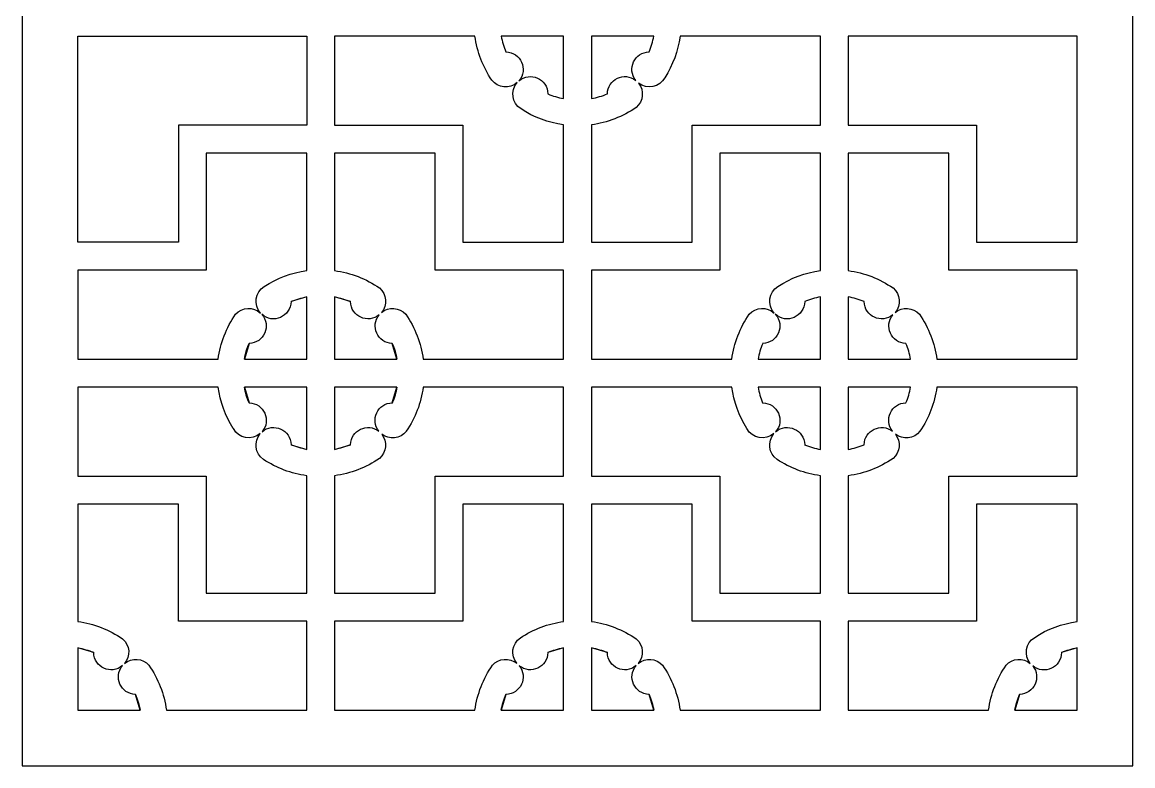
# Model space of a CAD drawing. Header units: centimetres. Extents: x -27 to -18.7, y -9 to 2.1.
# Drawn here: x -27 to -18.74, y -9 to -3.47 of the extents above; entities that cross this region are included whole.
import ezdxf

# ---------------------------------------------------------------- set-up
doc = ezdxf.new("R2010")
doc.units = ezdxf.units.CM
doc.header["$MEASUREMENT"] = 0
doc.layers.add('layer 1', color=7, linetype='Continuous')

msp = doc.modelspace()

# ---------------------------------------------------------------- linework, layer by layer
at = {"layer": 'layer 1', "color": 250}
for points, knots in [([(-26.99913, 2.05805), (-26.99913, 2.05805), (-18.73642, 2.05805), (-18.73642, 2.05805), (-18.73642, 2.05805), (-18.73642, 2.05805), (-18.73642, -9.00021), (-18.73642, -9.00021), (-18.73642, -9.00021), (-18.73642, -9.00021), (-26.99913, -9.00021), (-26.99913, -9.00021), (-26.99913, -9.00021), (-26.99913, -9.00021), (-26.99913, 2.05805), (-26.99913, 2.05805)], [0, 0, 0, 0, 0.2, 0.2, 0.2, 0.2, 0.4, 0.4, 0.4, 0.4, 0.6, 0.6, 0.6, 0.6, 1, 1, 1, 1]), ([(-24.88181, -4.23768), (-24.88181, -4.23768), (-24.88181, -3.57436), (-24.88181, -3.57436), (-24.88181, -3.57436), (-24.88181, -3.57436), (-26.586, -3.57436), (-26.586, -3.57436), (-26.586, -3.57436), (-26.586, -3.57436), (-26.586, -5.10755), (-26.586, -5.10755), (-26.586, -5.10755), (-26.586, -5.10755), (-25.83719, -5.10755), (-25.83719, -5.10755), (-25.83719, -5.10755), (-25.83719, -5.10755), (-25.83719, -4.23768), (-25.83719, -4.23768), (-25.83719, -4.23768), (-25.83719, -4.23768), (-24.88181, -4.23768), (-24.88181, -4.23768)], [0, 0, 0, 0, 0.1428571, 0.1428571, 0.1428571, 0.1428571, 0.2857143, 0.2857143, 0.2857143, 0.2857143, 0.4285714, 0.4285714, 0.4285714, 0.4285714, 0.5714286, 0.5714286, 0.5714286, 0.5714286, 0.7142857, 0.7142857, 0.7142857, 0.7142857, 1, 1, 1, 1]), ([(-23.5052, -3.90255), (-23.45917, -3.96112), (-23.3734, -3.9692), (-23.31724, -3.92026), (-23.31724, -3.92026), (-23.31724, -3.92026), (-23.3172, -3.92023), (-23.3172, -3.92023), (-23.3172, -3.92023), (-23.36968, -3.9807), (-23.35566, -4.07383), (-23.2877, -4.11616), (-23.2877, -4.11616), (-23.2877, -4.11616), (-23.2879, -4.11603), (-23.2879, -4.11603), (-23.2879, -4.11603), (-23.19245, -4.17832), (-23.08428, -4.21856), (-22.97134, -4.2338), (-22.97134, -4.2338), (-22.97134, -4.2338), (-22.97106, -4.23385), (-22.97106, -4.23385), (-22.97106, -4.23385), (-22.97106, -4.23385), (-22.97106, -5.10755), (-22.97106, -5.10755), (-22.97106, -5.10755), (-22.97106, -5.10755), (-23.71987, -5.10755), (-23.71987, -5.10755), (-23.71987, -5.10755), (-23.71987, -5.10755), (-23.71987, -4.23768), (-23.71987, -4.23768), (-23.71987, -4.23768), (-23.71987, -4.23768), (-24.67524, -4.23768), (-24.67524, -4.23768), (-24.67524, -4.23768), (-24.67524, -4.23768), (-24.67524, -3.57436), (-24.67524, -3.57436), (-24.67524, -3.57436), (-24.67524, -3.57436), (-23.63054, -3.57436), (-23.63054, -3.57436), (-23.63054, -3.57436), (-23.63054, -3.57436), (-23.63057, -3.57408), (-23.63057, -3.57408), (-23.63057, -3.57408), (-23.61478, -3.6917), (-23.5719, -3.80409), (-23.50533, -3.90235), (-23.50533, -3.90235), (-23.50533, -3.90235), (-23.5052, -3.90255), (-23.5052, -3.90255)], [0, 0, 0, 0, 0.0625, 0.0625, 0.0625, 0.0625, 0.125, 0.125, 0.125, 0.125, 0.1875, 0.1875, 0.1875, 0.1875, 0.25, 0.25, 0.25, 0.25, 0.3125, 0.3125, 0.3125, 0.3125, 0.375, 0.375, 0.375, 0.375, 0.4375, 0.4375, 0.4375, 0.4375, 0.5, 0.5, 0.5, 0.5, 0.5625, 0.5625, 0.5625, 0.5625, 0.625, 0.625, 0.625, 0.625, 0.6875, 0.6875, 0.6875, 0.6875, 0.75, 0.75, 0.75, 0.75, 0.8125, 0.8125, 0.8125, 0.8125, 0.875, 0.875, 0.875, 0.875, 1, 1, 1, 1]), ([(-23.30433, -3.90733), (-23.23166, -3.82367), (-23.29007, -3.69316), (-23.40087, -3.69161), (-23.40087, -3.69161), (-23.40087, -3.69161), (-23.40093, -3.69151), (-23.40093, -3.69151), (-23.40093, -3.69151), (-23.41651, -3.65374), (-23.42806, -3.61445), (-23.43539, -3.57425), (-23.43539, -3.57425), (-23.43539, -3.57425), (-23.43538, -3.57436), (-23.43538, -3.57436), (-23.43538, -3.57436), (-23.43538, -3.57436), (-22.97106, -3.57436), (-22.97106, -3.57436), (-22.97106, -3.57436), (-22.97106, -3.57436), (-22.97106, -4.03869), (-22.97106, -4.03869), (-22.97106, -4.03869), (-22.97106, -4.03869), (-22.97116, -4.03866), (-22.97116, -4.03866), (-22.97116, -4.03866), (-23.01137, -4.0313), (-23.05069, -4.01973), (-23.08846, -4.00412), (-23.08846, -4.00412), (-23.08846, -4.00412), (-23.08838, -4.00417), (-23.08838, -4.00417), (-23.08838, -4.00417), (-23.0895, -3.89302), (-23.22051, -3.83423), (-23.30429, -3.9073), (-23.30429, -3.9073), (-23.30429, -3.9073), (-23.30433, -3.90733), (-23.30433, -3.90733)], [0, 0, 0, 0, 0.0833333, 0.0833333, 0.0833333, 0.0833333, 0.1666667, 0.1666667, 0.1666667, 0.1666667, 0.25, 0.25, 0.25, 0.25, 0.3333333, 0.3333333, 0.3333333, 0.3333333, 0.4166667, 0.4166667, 0.4166667, 0.4166667, 0.5, 0.5, 0.5, 0.5, 0.5833333, 0.5833333, 0.5833333, 0.5833333, 0.6666667, 0.6666667, 0.6666667, 0.6666667, 0.75, 0.75, 0.75, 0.75, 0.8333333, 0.8333333, 0.8333333, 0.8333333, 1, 1, 1, 1]), ([(-22.21814, -3.88392), (-22.1585, -3.79025), (-22.11991, -3.6847), (-22.10506, -3.57464), (-22.10506, -3.57464), (-22.10506, -3.57464), (-22.10501, -3.57436), (-22.10501, -3.57436), (-22.10501, -3.57436), (-22.10501, -3.57436), (-21.0603, -3.57436), (-21.0603, -3.57436), (-21.0603, -3.57436), (-21.0603, -3.57436), (-21.0603, -4.23768), (-21.0603, -4.23768), (-21.0603, -4.23768), (-21.0603, -4.23768), (-22.01569, -4.23768), (-22.01569, -4.23768), (-22.01569, -4.23768), (-22.01569, -4.23768), (-22.01569, -5.10755), (-22.01569, -5.10755), (-22.01569, -5.10755), (-22.01569, -5.10755), (-22.76449, -5.10755), (-22.76449, -5.10755), (-22.76449, -5.10755), (-22.76449, -5.10755), (-22.76449, -4.23385), (-22.76449, -4.23385), (-22.76449, -4.23385), (-22.76449, -4.23385), (-22.76477, -4.23388), (-22.76477, -4.23388), (-22.76477, -4.23388), (-22.64482, -4.21778), (-22.53035, -4.17351), (-22.43077, -4.10471), (-22.43077, -4.10471), (-22.43077, -4.10471), (-22.43057, -4.10458), (-22.43057, -4.10458), (-22.43057, -4.10458), (-22.37715, -4.05886), (-22.36968, -3.97892), (-22.41372, -3.9241), (-22.41372, -3.9241), (-22.41372, -3.9241), (-22.41376, -3.92404), (-22.41376, -3.92404), (-22.41376, -3.92404), (-22.35023, -3.97452), (-22.25643, -3.95521), (-22.21801, -3.88373), (-22.21801, -3.88373), (-22.21801, -3.88373), (-22.21814, -3.88392), (-22.21814, -3.88392)], [0, 0, 0, 0, 0.0625, 0.0625, 0.0625, 0.0625, 0.125, 0.125, 0.125, 0.125, 0.1875, 0.1875, 0.1875, 0.1875, 0.25, 0.25, 0.25, 0.25, 0.3125, 0.3125, 0.3125, 0.3125, 0.375, 0.375, 0.375, 0.375, 0.4375, 0.4375, 0.4375, 0.4375, 0.5, 0.5, 0.5, 0.5, 0.5625, 0.5625, 0.5625, 0.5625, 0.625, 0.625, 0.625, 0.625, 0.6875, 0.6875, 0.6875, 0.6875, 0.75, 0.75, 0.75, 0.75, 0.8125, 0.8125, 0.8125, 0.8125, 0.875, 0.875, 0.875, 0.875, 1, 1, 1, 1]), ([(-22.33466, -3.69161), (-22.44312, -3.6931), (-22.50236, -3.81888), (-22.43446, -3.90345), (-22.43446, -3.90345), (-22.43446, -3.90345), (-22.43443, -3.90349), (-22.43443, -3.90349), (-22.43443, -3.90349), (-22.51905, -3.83631), (-22.64408, -3.89552), (-22.64571, -4.00357), (-22.64571, -4.00357), (-22.64571, -4.00357), (-22.64591, -4.00364), (-22.64591, -4.00364), (-22.64591, -4.00364), (-22.68415, -4.01953), (-22.72397, -4.03129), (-22.7647, -4.03872), (-22.7647, -4.03872), (-22.7647, -4.03872), (-22.76449, -4.03869), (-22.76449, -4.03869), (-22.76449, -4.03869), (-22.76449, -4.03869), (-22.76449, -3.57436), (-22.76449, -3.57436), (-22.76449, -3.57436), (-22.76449, -3.57436), (-22.30017, -3.57436), (-22.30017, -3.57436), (-22.30017, -3.57436), (-22.30017, -3.57436), (-22.30021, -3.57457), (-22.30021, -3.57457), (-22.30021, -3.57457), (-22.30757, -3.61476), (-22.31915, -3.65404), (-22.33474, -3.6918), (-22.33474, -3.6918), (-22.33474, -3.6918), (-22.33466, -3.69161), (-22.33466, -3.69161)], [0, 0, 0, 0, 0.0833333, 0.0833333, 0.0833333, 0.0833333, 0.1666667, 0.1666667, 0.1666667, 0.1666667, 0.25, 0.25, 0.25, 0.25, 0.3333333, 0.3333333, 0.3333333, 0.3333333, 0.4166667, 0.4166667, 0.4166667, 0.4166667, 0.5, 0.5, 0.5, 0.5, 0.5833333, 0.5833333, 0.5833333, 0.5833333, 0.6666667, 0.6666667, 0.6666667, 0.6666667, 0.75, 0.75, 0.75, 0.75, 0.8333333, 0.8333333, 0.8333333, 0.8333333, 1, 1, 1, 1]), ([(-19.89836, -5.10755), (-19.89836, -5.10755), (-19.89836, -4.23768), (-19.89836, -4.23768), (-19.89836, -4.23768), (-19.89836, -4.23768), (-20.85374, -4.23768), (-20.85374, -4.23768), (-20.85374, -4.23768), (-20.85374, -4.23768), (-20.85374, -3.57436), (-20.85374, -3.57436), (-20.85374, -3.57436), (-20.85374, -3.57436), (-19.14956, -3.57436), (-19.14956, -3.57436), (-19.14956, -3.57436), (-19.14956, -3.57436), (-19.14956, -5.10755), (-19.14956, -5.10755), (-19.14956, -5.10755), (-19.14956, -5.10755), (-19.89836, -5.10755), (-19.89836, -5.10755)], [0, 0, 0, 0, 0.1428571, 0.1428571, 0.1428571, 0.1428571, 0.2857143, 0.2857143, 0.2857143, 0.2857143, 0.4285714, 0.4285714, 0.4285714, 0.4285714, 0.5714286, 0.5714286, 0.5714286, 0.5714286, 0.7142857, 0.7142857, 0.7142857, 0.7142857, 1, 1, 1, 1]), ([(-25.19842, -5.43561), (-25.2673, -5.47848), (-25.28063, -5.5733), (-25.22624, -5.6335), (-25.22624, -5.6335), (-25.22624, -5.6335), (-25.22621, -5.63354), (-25.22621, -5.63354), (-25.22621, -5.63354), (-25.27965, -5.5845), (-25.3629, -5.58854), (-25.41135, -5.64252), (-25.41135, -5.64252), (-25.41135, -5.64252), (-25.41134, -5.64252), (-25.41134, -5.64252), (-25.41134, -5.64252), (-25.48055, -5.74229), (-25.52509, -5.8571), (-25.54129, -5.97744), (-25.54129, -5.97744), (-25.54129, -5.97744), (-25.54129, -5.97744), (-25.54129, -5.97744), (-25.54129, -5.97744), (-25.54129, -5.97744), (-26.586, -5.97744), (-26.586, -5.97744), (-26.586, -5.97744), (-26.586, -5.97744), (-26.586, -5.31412), (-26.586, -5.31412), (-26.586, -5.31412), (-26.586, -5.31412), (-25.63062, -5.31412), (-25.63062, -5.31412), (-25.63062, -5.31412), (-25.63062, -5.31412), (-25.63062, -4.44424), (-25.63062, -4.44424), (-25.63062, -4.44424), (-25.63062, -4.44424), (-24.88181, -4.44424), (-24.88181, -4.44424), (-24.88181, -4.44424), (-24.88181, -4.44424), (-24.88181, -5.31795), (-24.88181, -5.31795), (-24.88181, -5.31795), (-24.88181, -5.31795), (-24.88181, -5.31796), (-24.88181, -5.31796), (-24.88181, -5.31796), (-24.99476, -5.33316), (-25.10294, -5.37336), (-25.19841, -5.43561), (-25.19841, -5.43561), (-25.19841, -5.43561), (-25.19842, -5.43561), (-25.19842, -5.43561)], [0, 0, 0, 0, 0.0625, 0.0625, 0.0625, 0.0625, 0.125, 0.125, 0.125, 0.125, 0.1875, 0.1875, 0.1875, 0.1875, 0.25, 0.25, 0.25, 0.25, 0.3125, 0.3125, 0.3125, 0.3125, 0.375, 0.375, 0.375, 0.375, 0.4375, 0.4375, 0.4375, 0.4375, 0.5, 0.5, 0.5, 0.5, 0.5625, 0.5625, 0.5625, 0.5625, 0.625, 0.625, 0.625, 0.625, 0.6875, 0.6875, 0.6875, 0.6875, 0.75, 0.75, 0.75, 0.75, 0.8125, 0.8125, 0.8125, 0.8125, 0.875, 0.875, 0.875, 0.875, 1, 1, 1, 1]), ([(-22.97106, -5.31412), (-22.97106, -5.31412), (-22.97106, -5.97744), (-22.97106, -5.97744), (-22.97106, -5.97744), (-22.97106, -5.97744), (-24.01576, -5.97744), (-24.01576, -5.97744), (-24.01576, -5.97744), (-24.01576, -5.97744), (-24.01577, -5.97744), (-24.01577, -5.97744), (-24.01577, -5.97744), (-24.03197, -5.8571), (-24.07651, -5.74229), (-24.14571, -5.64252), (-24.14571, -5.64252), (-24.14571, -5.64252), (-24.14571, -5.64252), (-24.14571, -5.64252), (-24.14571, -5.64252), (-24.19274, -5.5903), (-24.27278, -5.58483), (-24.32648, -5.63016), (-24.32648, -5.63016), (-24.32648, -5.63016), (-24.32652, -5.63019), (-24.32652, -5.63019), (-24.32652, -5.63019), (-24.28035, -5.57554), (-24.28693, -5.49381), (-24.34127, -5.44726), (-24.34127, -5.44726), (-24.34127, -5.44726), (-24.34128, -5.44724), (-24.34128, -5.44724), (-24.34128, -5.44724), (-24.44084, -5.37842), (-24.55529, -5.33411), (-24.67525, -5.31796), (-24.67525, -5.31796), (-24.67525, -5.31796), (-24.67524, -5.31795), (-24.67524, -5.31795), (-24.67524, -5.31795), (-24.67524, -5.31795), (-24.67524, -4.44424), (-24.67524, -4.44424), (-24.67524, -4.44424), (-24.67524, -4.44424), (-23.92643, -4.44424), (-23.92643, -4.44424), (-23.92643, -4.44424), (-23.92643, -4.44424), (-23.92643, -5.31412), (-23.92643, -5.31412), (-23.92643, -5.31412), (-23.92643, -5.31412), (-22.97106, -5.31412), (-22.97106, -5.31412)], [0, 0, 0, 0, 0.0625, 0.0625, 0.0625, 0.0625, 0.125, 0.125, 0.125, 0.125, 0.1875, 0.1875, 0.1875, 0.1875, 0.25, 0.25, 0.25, 0.25, 0.3125, 0.3125, 0.3125, 0.3125, 0.375, 0.375, 0.375, 0.375, 0.4375, 0.4375, 0.4375, 0.4375, 0.5, 0.5, 0.5, 0.5, 0.5625, 0.5625, 0.5625, 0.5625, 0.625, 0.625, 0.625, 0.625, 0.6875, 0.6875, 0.6875, 0.6875, 0.75, 0.75, 0.75, 0.75, 0.8125, 0.8125, 0.8125, 0.8125, 0.875, 0.875, 0.875, 0.875, 1, 1, 1, 1]), ([(-21.37692, -5.43561), (-21.44579, -5.47848), (-21.45913, -5.5733), (-21.40474, -5.6335), (-21.40474, -5.6335), (-21.40474, -5.6335), (-21.40471, -5.63354), (-21.40471, -5.63354), (-21.40471, -5.63354), (-21.45815, -5.5845), (-21.5414, -5.58854), (-21.58984, -5.64252), (-21.58984, -5.64252), (-21.58984, -5.64252), (-21.58984, -5.64252), (-21.58984, -5.64252), (-21.58984, -5.64252), (-21.65905, -5.74229), (-21.70359, -5.8571), (-21.71978, -5.97744), (-21.71978, -5.97744), (-21.71978, -5.97744), (-21.71979, -5.97744), (-21.71979, -5.97744), (-21.71979, -5.97744), (-21.71979, -5.97744), (-22.76449, -5.97744), (-22.76449, -5.97744), (-22.76449, -5.97744), (-22.76449, -5.97744), (-22.76449, -5.31412), (-22.76449, -5.31412), (-22.76449, -5.31412), (-22.76449, -5.31412), (-21.80912, -5.31412), (-21.80912, -5.31412), (-21.80912, -5.31412), (-21.80912, -5.31412), (-21.80912, -4.44424), (-21.80912, -4.44424), (-21.80912, -4.44424), (-21.80912, -4.44424), (-21.0603, -4.44424), (-21.0603, -4.44424), (-21.0603, -4.44424), (-21.0603, -4.44424), (-21.0603, -5.31795), (-21.0603, -5.31795), (-21.0603, -5.31795), (-21.0603, -5.31795), (-21.0603, -5.31796), (-21.0603, -5.31796), (-21.0603, -5.31796), (-21.17326, -5.33316), (-21.28144, -5.37336), (-21.37691, -5.43561), (-21.37691, -5.43561), (-21.37691, -5.43561), (-21.37692, -5.43561), (-21.37692, -5.43561)], [0, 0, 0, 0, 0.0625, 0.0625, 0.0625, 0.0625, 0.125, 0.125, 0.125, 0.125, 0.1875, 0.1875, 0.1875, 0.1875, 0.25, 0.25, 0.25, 0.25, 0.3125, 0.3125, 0.3125, 0.3125, 0.375, 0.375, 0.375, 0.375, 0.4375, 0.4375, 0.4375, 0.4375, 0.5, 0.5, 0.5, 0.5, 0.5625, 0.5625, 0.5625, 0.5625, 0.625, 0.625, 0.625, 0.625, 0.6875, 0.6875, 0.6875, 0.6875, 0.75, 0.75, 0.75, 0.75, 0.8125, 0.8125, 0.8125, 0.8125, 0.875, 0.875, 0.875, 0.875, 1, 1, 1, 1]), ([(-20.10493, -4.44424), (-20.10493, -4.44424), (-20.10493, -5.31412), (-20.10493, -5.31412), (-20.10493, -5.31412), (-20.10493, -5.31412), (-19.14956, -5.31412), (-19.14956, -5.31412), (-19.14956, -5.31412), (-19.14956, -5.31412), (-19.14956, -5.97744), (-19.14956, -5.97744), (-19.14956, -5.97744), (-19.14956, -5.97744), (-20.19426, -5.97744), (-20.19426, -5.97744), (-20.19426, -5.97744), (-20.19426, -5.97744), (-20.19427, -5.97744), (-20.19427, -5.97744), (-20.19427, -5.97744), (-20.21046, -5.8571), (-20.255, -5.74229), (-20.32421, -5.64252), (-20.32421, -5.64252), (-20.32421, -5.64252), (-20.32421, -5.64252), (-20.32421, -5.64252), (-20.32421, -5.64252), (-20.37124, -5.5903), (-20.45128, -5.58483), (-20.50498, -5.63016), (-20.50498, -5.63016), (-20.50498, -5.63016), (-20.50501, -5.63019), (-20.50501, -5.63019), (-20.50501, -5.63019), (-20.45884, -5.57554), (-20.46543, -5.49381), (-20.51976, -5.44726), (-20.51976, -5.44726), (-20.51976, -5.44726), (-20.51978, -5.44724), (-20.51978, -5.44724), (-20.51978, -5.44724), (-20.61934, -5.37842), (-20.73379, -5.33411), (-20.85375, -5.31796), (-20.85375, -5.31796), (-20.85375, -5.31796), (-20.85374, -5.31795), (-20.85374, -5.31795), (-20.85374, -5.31795), (-20.85374, -5.31795), (-20.85374, -4.44424), (-20.85374, -4.44424), (-20.85374, -4.44424), (-20.85374, -4.44424), (-20.10493, -4.44424), (-20.10493, -4.44424)], [0, 0, 0, 0, 0.0625, 0.0625, 0.0625, 0.0625, 0.125, 0.125, 0.125, 0.125, 0.1875, 0.1875, 0.1875, 0.1875, 0.25, 0.25, 0.25, 0.25, 0.3125, 0.3125, 0.3125, 0.3125, 0.375, 0.375, 0.375, 0.375, 0.4375, 0.4375, 0.4375, 0.4375, 0.5, 0.5, 0.5, 0.5, 0.5625, 0.5625, 0.5625, 0.5625, 0.625, 0.625, 0.625, 0.625, 0.6875, 0.6875, 0.6875, 0.6875, 0.75, 0.75, 0.75, 0.75, 0.8125, 0.8125, 0.8125, 0.8125, 0.875, 0.875, 0.875, 0.875, 1, 1, 1, 1]), ([(-24.88181, -5.51311), (-24.88181, -5.51311), (-24.88181, -5.97744), (-24.88181, -5.97744), (-24.88181, -5.97744), (-24.88181, -5.97744), (-25.34614, -5.97744), (-25.34614, -5.97744), (-25.34614, -5.97744), (-25.34614, -5.97744), (-25.31162, -5.86013), (-25.31162, -5.86013), (-25.31162, -5.86013), (-25.32728, -5.89789), (-25.33885, -5.93722), (-25.34613, -5.97744), (-25.34613, -5.97744), (-25.34613, -5.97744), (-25.31167, -5.86012), (-25.31167, -5.86012), (-25.31167, -5.86012), (-25.19994, -5.85793), (-25.14256, -5.72524), (-25.21749, -5.64233), (-25.21749, -5.64233), (-25.21749, -5.64233), (-25.21754, -5.64227), (-25.21754, -5.64227), (-25.21754, -5.64227), (-25.13452, -5.71851), (-25.00031, -5.66038), (-24.99913, -5.54768), (-24.99913, -5.54768), (-24.99913, -5.54768), (-24.88181, -5.51311), (-24.88181, -5.51311), (-24.88181, -5.51311), (-24.92203, -5.5204), (-24.96137, -5.53198), (-24.99912, -5.54763), (-24.99912, -5.54763), (-24.99912, -5.54763), (-24.88181, -5.51311), (-24.88181, -5.51311)], [0, 0, 0, 0, 0.0833333, 0.0833333, 0.0833333, 0.0833333, 0.1666667, 0.1666667, 0.1666667, 0.1666667, 0.25, 0.25, 0.25, 0.25, 0.3333333, 0.3333333, 0.3333333, 0.3333333, 0.4166667, 0.4166667, 0.4166667, 0.4166667, 0.5, 0.5, 0.5, 0.5, 0.5833333, 0.5833333, 0.5833333, 0.5833333, 0.6666667, 0.6666667, 0.6666667, 0.6666667, 0.75, 0.75, 0.75, 0.75, 0.8333333, 0.8333333, 0.8333333, 0.8333333, 1, 1, 1, 1]), ([(-24.21093, -5.97744), (-24.21821, -5.93722), (-24.22978, -5.89789), (-24.24544, -5.86013), (-24.24544, -5.86013), (-24.24544, -5.86013), (-24.21092, -5.97744), (-24.21092, -5.97744), (-24.21092, -5.97744), (-24.21092, -5.97744), (-24.67524, -5.97744), (-24.67524, -5.97744), (-24.67524, -5.97744), (-24.67524, -5.97744), (-24.67524, -5.51311), (-24.67524, -5.51311), (-24.67524, -5.51311), (-24.67524, -5.51311), (-24.55647, -5.54824), (-24.55647, -5.54824), (-24.55647, -5.54824), (-24.59468, -5.53227), (-24.6345, -5.5205), (-24.67525, -5.51311), (-24.67525, -5.51311), (-24.67525, -5.51311), (-24.55646, -5.54819), (-24.55646, -5.54819), (-24.55646, -5.54819), (-24.55485, -5.65805), (-24.42617, -5.7167), (-24.34219, -5.64585), (-24.34219, -5.64585), (-24.34219, -5.64585), (-24.34214, -5.64583), (-24.34214, -5.64583), (-24.34214, -5.64583), (-24.41274, -5.72946), (-24.3549, -5.8577), (-24.24548, -5.86012), (-24.24548, -5.86012), (-24.24548, -5.86012), (-24.21093, -5.97744), (-24.21093, -5.97744)], [0, 0, 0, 0, 0.0833333, 0.0833333, 0.0833333, 0.0833333, 0.1666667, 0.1666667, 0.1666667, 0.1666667, 0.25, 0.25, 0.25, 0.25, 0.3333333, 0.3333333, 0.3333333, 0.3333333, 0.4166667, 0.4166667, 0.4166667, 0.4166667, 0.5, 0.5, 0.5, 0.5, 0.5833333, 0.5833333, 0.5833333, 0.5833333, 0.6666667, 0.6666667, 0.6666667, 0.6666667, 0.75, 0.75, 0.75, 0.75, 0.8333333, 0.8333333, 0.8333333, 0.8333333, 1, 1, 1, 1]), ([(-21.0603, -5.97744), (-21.0603, -5.97744), (-21.52464, -5.97744), (-21.52464, -5.97744), (-21.52464, -5.97744), (-21.52464, -5.97744), (-21.52463, -5.97744), (-21.52463, -5.97744), (-21.52463, -5.97744), (-21.51728, -5.93723), (-21.50571, -5.89792), (-21.49011, -5.86013), (-21.49011, -5.86013), (-21.49011, -5.86013), (-21.49017, -5.86012), (-21.49017, -5.86012), (-21.49017, -5.86012), (-21.37843, -5.85793), (-21.32106, -5.72524), (-21.39599, -5.64233), (-21.39599, -5.64233), (-21.39599, -5.64233), (-21.39604, -5.64227), (-21.39604, -5.64227), (-21.39604, -5.64227), (-21.31301, -5.71851), (-21.17881, -5.66038), (-21.17763, -5.54768), (-21.17763, -5.54768), (-21.17763, -5.54768), (-21.17762, -5.54763), (-21.17762, -5.54763), (-21.17762, -5.54763), (-21.13984, -5.53203), (-21.10052, -5.52047), (-21.0603, -5.51311), (-21.0603, -5.51311), (-21.0603, -5.51311), (-21.0603, -5.51311), (-21.0603, -5.51311), (-21.0603, -5.51311), (-21.0603, -5.51311), (-21.0603, -5.97744), (-21.0603, -5.97744)], [0, 0, 0, 0, 0.0833333, 0.0833333, 0.0833333, 0.0833333, 0.1666667, 0.1666667, 0.1666667, 0.1666667, 0.25, 0.25, 0.25, 0.25, 0.3333333, 0.3333333, 0.3333333, 0.3333333, 0.4166667, 0.4166667, 0.4166667, 0.4166667, 0.5, 0.5, 0.5, 0.5, 0.5833333, 0.5833333, 0.5833333, 0.5833333, 0.6666667, 0.6666667, 0.6666667, 0.6666667, 0.75, 0.75, 0.75, 0.75, 0.8333333, 0.8333333, 0.8333333, 0.8333333, 1, 1, 1, 1]), ([(-20.85374, -5.97744), (-20.85374, -5.97744), (-20.85374, -5.51311), (-20.85374, -5.51311), (-20.85374, -5.51311), (-20.85374, -5.51311), (-20.85364, -5.51313), (-20.85364, -5.51313), (-20.85364, -5.51313), (-20.81291, -5.52059), (-20.7731, -5.53237), (-20.73487, -5.54828), (-20.73487, -5.54828), (-20.73487, -5.54828), (-20.73496, -5.54819), (-20.73496, -5.54819), (-20.73496, -5.54819), (-20.73334, -5.65805), (-20.60466, -5.7167), (-20.52068, -5.64585), (-20.52068, -5.64585), (-20.52068, -5.64585), (-20.52064, -5.64583), (-20.52064, -5.64583), (-20.52064, -5.64583), (-20.59124, -5.72946), (-20.5334, -5.8577), (-20.42398, -5.86012), (-20.42398, -5.86012), (-20.42398, -5.86012), (-20.4239, -5.86023), (-20.4239, -5.86023), (-20.4239, -5.86023), (-20.40831, -5.89802), (-20.39674, -5.93733), (-20.3894, -5.97754), (-20.3894, -5.97754), (-20.3894, -5.97754), (-20.38942, -5.97744), (-20.38942, -5.97744), (-20.38942, -5.97744), (-20.38942, -5.97744), (-20.85374, -5.97744), (-20.85374, -5.97744)], [0, 0, 0, 0, 0.0833333, 0.0833333, 0.0833333, 0.0833333, 0.1666667, 0.1666667, 0.1666667, 0.1666667, 0.25, 0.25, 0.25, 0.25, 0.3333333, 0.3333333, 0.3333333, 0.3333333, 0.4166667, 0.4166667, 0.4166667, 0.4166667, 0.5, 0.5, 0.5, 0.5, 0.5833333, 0.5833333, 0.5833333, 0.5833333, 0.6666667, 0.6666667, 0.6666667, 0.6666667, 0.75, 0.75, 0.75, 0.75, 0.8333333, 0.8333333, 0.8333333, 0.8333333, 1, 1, 1, 1]), ([(-25.42834, -6.49328), (-25.38881, -6.56695), (-25.29102, -6.58483), (-25.22799, -6.5299), (-25.22799, -6.5299), (-25.22799, -6.5299), (-25.22795, -6.52987), (-25.22795, -6.52987), (-25.22795, -6.52987), (-25.27883, -6.58849), (-25.26744, -6.67837), (-25.20356, -6.72246), (-25.20356, -6.72246), (-25.20356, -6.72246), (-25.20375, -6.72232), (-25.20375, -6.72232), (-25.20375, -6.72232), (-25.10708, -6.7865), (-24.99708, -6.82792), (-24.88209, -6.84344), (-24.88209, -6.84344), (-24.88209, -6.84344), (-24.88181, -6.84349), (-24.88181, -6.84349), (-24.88181, -6.84349), (-24.88181, -6.84349), (-24.88181, -7.71719), (-24.88181, -7.71719), (-24.88181, -7.71719), (-24.88181, -7.71719), (-25.63062, -7.71719), (-25.63062, -7.71719), (-25.63062, -7.71719), (-25.63062, -7.71719), (-25.63062, -6.84732), (-25.63062, -6.84732), (-25.63062, -6.84732), (-25.63062, -6.84732), (-26.586, -6.84732), (-26.586, -6.84732), (-26.586, -6.84732), (-26.586, -6.84732), (-26.586, -6.184), (-26.586, -6.184), (-26.586, -6.184), (-26.586, -6.184), (-25.54129, -6.184), (-25.54129, -6.184), (-25.54129, -6.184), (-25.54129, -6.184), (-25.54132, -6.18372), (-25.54132, -6.18372), (-25.54132, -6.18372), (-25.52655, -6.29379), (-25.48804, -6.39936), (-25.42847, -6.49308), (-25.42847, -6.49308), (-25.42847, -6.49308), (-25.42834, -6.49328), (-25.42834, -6.49328)], [0, 0, 0, 0, 0.0625, 0.0625, 0.0625, 0.0625, 0.125, 0.125, 0.125, 0.125, 0.1875, 0.1875, 0.1875, 0.1875, 0.25, 0.25, 0.25, 0.25, 0.3125, 0.3125, 0.3125, 0.3125, 0.375, 0.375, 0.375, 0.375, 0.4375, 0.4375, 0.4375, 0.4375, 0.5, 0.5, 0.5, 0.5, 0.5625, 0.5625, 0.5625, 0.5625, 0.625, 0.625, 0.625, 0.625, 0.6875, 0.6875, 0.6875, 0.6875, 0.75, 0.75, 0.75, 0.75, 0.8125, 0.8125, 0.8125, 0.8125, 0.875, 0.875, 0.875, 0.875, 1, 1, 1, 1]), ([(-24.88181, -6.184), (-24.88181, -6.184), (-24.88181, -6.64833), (-24.88181, -6.64833), (-24.88181, -6.64833), (-24.88181, -6.64833), (-24.99932, -6.61372), (-24.99932, -6.61372), (-24.99932, -6.61372), (-24.96157, -6.6294), (-24.92224, -6.64098), (-24.88202, -6.64828), (-24.88202, -6.64828), (-24.88202, -6.64828), (-24.99913, -6.61381), (-24.99913, -6.61381), (-24.99913, -6.61381), (-25.00026, -6.50266), (-25.13127, -6.44387), (-25.21504, -6.51693), (-25.21504, -6.51693), (-25.21504, -6.51693), (-25.21508, -6.51697), (-25.21508, -6.51697), (-25.21508, -6.51697), (-25.14241, -6.43331), (-25.20082, -6.3028), (-25.31162, -6.30125), (-25.31162, -6.30125), (-25.31162, -6.30125), (-25.34617, -6.18379), (-25.34617, -6.18379), (-25.34617, -6.18379), (-25.3389, -6.22399), (-25.32736, -6.2633), (-25.31172, -6.30105), (-25.31172, -6.30105), (-25.31172, -6.30105), (-25.34614, -6.184), (-25.34614, -6.184), (-25.34614, -6.184), (-25.34614, -6.184), (-24.88181, -6.184), (-24.88181, -6.184)], [0, 0, 0, 0, 0.0833333, 0.0833333, 0.0833333, 0.0833333, 0.1666667, 0.1666667, 0.1666667, 0.1666667, 0.25, 0.25, 0.25, 0.25, 0.3333333, 0.3333333, 0.3333333, 0.3333333, 0.4166667, 0.4166667, 0.4166667, 0.4166667, 0.5, 0.5, 0.5, 0.5, 0.5833333, 0.5833333, 0.5833333, 0.5833333, 0.6666667, 0.6666667, 0.6666667, 0.6666667, 0.75, 0.75, 0.75, 0.75, 0.8333333, 0.8333333, 0.8333333, 0.8333333, 1, 1, 1, 1]), ([(-24.14129, -6.51246), (-24.07465, -6.41426), (-24.03168, -6.3019), (-24.01581, -6.18428), (-24.01581, -6.18428), (-24.01581, -6.18428), (-24.01576, -6.184), (-24.01576, -6.184), (-24.01576, -6.184), (-24.01576, -6.184), (-22.97106, -6.184), (-22.97106, -6.184), (-22.97106, -6.184), (-22.97106, -6.184), (-22.97106, -6.84732), (-22.97106, -6.84732), (-22.97106, -6.84732), (-22.97106, -6.84732), (-23.92643, -6.84732), (-23.92643, -6.84732), (-23.92643, -6.84732), (-23.92643, -6.84732), (-23.92643, -7.71719), (-23.92643, -7.71719), (-23.92643, -7.71719), (-23.92643, -7.71719), (-24.67524, -7.71719), (-24.67524, -7.71719), (-24.67524, -7.71719), (-24.67524, -7.71719), (-24.67524, -6.84349), (-24.67524, -6.84349), (-24.67524, -6.84349), (-24.67524, -6.84349), (-24.67553, -6.84352), (-24.67553, -6.84352), (-24.67553, -6.84352), (-24.55557, -6.82742), (-24.4411, -6.78315), (-24.34152, -6.71435), (-24.34152, -6.71435), (-24.34152, -6.71435), (-24.34132, -6.71422), (-24.34132, -6.71422), (-24.34132, -6.71422), (-24.2879, -6.6685), (-24.28043, -6.58856), (-24.32447, -6.53374), (-24.32447, -6.53374), (-24.32447, -6.53374), (-24.32451, -6.53368), (-24.32451, -6.53368), (-24.32451, -6.53368), (-24.26803, -6.57855), (-24.18578, -6.56895), (-24.14116, -6.51226), (-24.14116, -6.51226), (-24.14116, -6.51226), (-24.14129, -6.51246), (-24.14129, -6.51246)], [0, 0, 0, 0, 0.0625, 0.0625, 0.0625, 0.0625, 0.125, 0.125, 0.125, 0.125, 0.1875, 0.1875, 0.1875, 0.1875, 0.25, 0.25, 0.25, 0.25, 0.3125, 0.3125, 0.3125, 0.3125, 0.375, 0.375, 0.375, 0.375, 0.4375, 0.4375, 0.4375, 0.4375, 0.5, 0.5, 0.5, 0.5, 0.5625, 0.5625, 0.5625, 0.5625, 0.625, 0.625, 0.625, 0.625, 0.6875, 0.6875, 0.6875, 0.6875, 0.75, 0.75, 0.75, 0.75, 0.8125, 0.8125, 0.8125, 0.8125, 0.875, 0.875, 0.875, 0.875, 1, 1, 1, 1]), ([(-24.67524, -6.184), (-24.67524, -6.184), (-24.21092, -6.184), (-24.21092, -6.184), (-24.21092, -6.184), (-24.21092, -6.184), (-24.2455, -6.30144), (-24.2455, -6.30144), (-24.2455, -6.30144), (-24.22984, -6.26371), (-24.21826, -6.22441), (-24.21096, -6.18421), (-24.21096, -6.18421), (-24.21096, -6.18421), (-24.2454, -6.30125), (-24.2454, -6.30125), (-24.2454, -6.30125), (-24.35387, -6.30274), (-24.41311, -6.42852), (-24.3452, -6.51309), (-24.3452, -6.51309), (-24.3452, -6.51309), (-24.34518, -6.51313), (-24.34518, -6.51313), (-24.34518, -6.51313), (-24.4298, -6.44595), (-24.55483, -6.50516), (-24.55646, -6.6132), (-24.55646, -6.6132), (-24.55646, -6.6132), (-24.67545, -6.64836), (-24.67545, -6.64836), (-24.67545, -6.64836), (-24.63471, -6.641), (-24.59488, -6.62923), (-24.55667, -6.61328), (-24.55667, -6.61328), (-24.55667, -6.61328), (-24.67524, -6.64833), (-24.67524, -6.64833), (-24.67524, -6.64833), (-24.67524, -6.64833), (-24.67524, -6.184), (-24.67524, -6.184)], [0, 0, 0, 0, 0.0833333, 0.0833333, 0.0833333, 0.0833333, 0.1666667, 0.1666667, 0.1666667, 0.1666667, 0.25, 0.25, 0.25, 0.25, 0.3333333, 0.3333333, 0.3333333, 0.3333333, 0.4166667, 0.4166667, 0.4166667, 0.4166667, 0.5, 0.5, 0.5, 0.5, 0.5833333, 0.5833333, 0.5833333, 0.5833333, 0.6666667, 0.6666667, 0.6666667, 0.6666667, 0.75, 0.75, 0.75, 0.75, 0.8333333, 0.8333333, 0.8333333, 0.8333333, 1, 1, 1, 1]), ([(-21.60684, -6.49328), (-21.56731, -6.56695), (-21.46952, -6.58483), (-21.40649, -6.5299), (-21.40649, -6.5299), (-21.40649, -6.5299), (-21.40645, -6.52987), (-21.40645, -6.52987), (-21.40645, -6.52987), (-21.45733, -6.58849), (-21.44594, -6.67837), (-21.38206, -6.72246), (-21.38206, -6.72246), (-21.38206, -6.72246), (-21.38225, -6.72232), (-21.38225, -6.72232), (-21.38225, -6.72232), (-21.28558, -6.7865), (-21.17558, -6.82792), (-21.06059, -6.84344), (-21.06059, -6.84344), (-21.06059, -6.84344), (-21.0603, -6.84349), (-21.0603, -6.84349), (-21.0603, -6.84349), (-21.0603, -6.84349), (-21.0603, -7.71719), (-21.0603, -7.71719), (-21.0603, -7.71719), (-21.0603, -7.71719), (-21.80912, -7.71719), (-21.80912, -7.71719), (-21.80912, -7.71719), (-21.80912, -7.71719), (-21.80912, -6.84732), (-21.80912, -6.84732), (-21.80912, -6.84732), (-21.80912, -6.84732), (-22.76449, -6.84732), (-22.76449, -6.84732), (-22.76449, -6.84732), (-22.76449, -6.84732), (-22.76449, -6.184), (-22.76449, -6.184), (-22.76449, -6.184), (-22.76449, -6.184), (-21.71979, -6.184), (-21.71979, -6.184), (-21.71979, -6.184), (-21.71979, -6.184), (-21.71982, -6.18372), (-21.71982, -6.18372), (-21.71982, -6.18372), (-21.70505, -6.29379), (-21.66654, -6.39936), (-21.60696, -6.49308), (-21.60696, -6.49308), (-21.60696, -6.49308), (-21.60684, -6.49328), (-21.60684, -6.49328)], [0, 0, 0, 0, 0.0625, 0.0625, 0.0625, 0.0625, 0.125, 0.125, 0.125, 0.125, 0.1875, 0.1875, 0.1875, 0.1875, 0.25, 0.25, 0.25, 0.25, 0.3125, 0.3125, 0.3125, 0.3125, 0.375, 0.375, 0.375, 0.375, 0.4375, 0.4375, 0.4375, 0.4375, 0.5, 0.5, 0.5, 0.5, 0.5625, 0.5625, 0.5625, 0.5625, 0.625, 0.625, 0.625, 0.625, 0.6875, 0.6875, 0.6875, 0.6875, 0.75, 0.75, 0.75, 0.75, 0.8125, 0.8125, 0.8125, 0.8125, 0.875, 0.875, 0.875, 0.875, 1, 1, 1, 1]), ([(-21.17763, -6.61381), (-21.17875, -6.50266), (-21.30977, -6.44387), (-21.39354, -6.51693), (-21.39354, -6.51693), (-21.39354, -6.51693), (-21.39358, -6.51697), (-21.39358, -6.51697), (-21.39358, -6.51697), (-21.32091, -6.43331), (-21.37932, -6.3028), (-21.49012, -6.30125), (-21.49012, -6.30125), (-21.49012, -6.30125), (-21.49018, -6.30115), (-21.49018, -6.30115), (-21.49018, -6.30115), (-21.50576, -6.26338), (-21.51731, -6.22409), (-21.52465, -6.18389), (-21.52465, -6.18389), (-21.52465, -6.18389), (-21.52464, -6.184), (-21.52464, -6.184), (-21.52464, -6.184), (-21.52464, -6.184), (-21.0603, -6.184), (-21.0603, -6.184), (-21.0603, -6.184), (-21.0603, -6.184), (-21.0603, -6.64833), (-21.0603, -6.64833), (-21.0603, -6.64833), (-21.0603, -6.64833), (-21.06041, -6.6483), (-21.06041, -6.6483), (-21.06041, -6.6483), (-21.10062, -6.64094), (-21.13994, -6.62937), (-21.17772, -6.61376), (-21.17772, -6.61376), (-21.17772, -6.61376), (-21.17763, -6.61381), (-21.17763, -6.61381)], [0, 0, 0, 0, 0.0833333, 0.0833333, 0.0833333, 0.0833333, 0.1666667, 0.1666667, 0.1666667, 0.1666667, 0.25, 0.25, 0.25, 0.25, 0.3333333, 0.3333333, 0.3333333, 0.3333333, 0.4166667, 0.4166667, 0.4166667, 0.4166667, 0.5, 0.5, 0.5, 0.5, 0.5833333, 0.5833333, 0.5833333, 0.5833333, 0.6666667, 0.6666667, 0.6666667, 0.6666667, 0.75, 0.75, 0.75, 0.75, 0.8333333, 0.8333333, 0.8333333, 0.8333333, 1, 1, 1, 1]), ([(-20.31979, -6.51246), (-20.25314, -6.41426), (-20.21018, -6.3019), (-20.19431, -6.18428), (-20.19431, -6.18428), (-20.19431, -6.18428), (-20.19426, -6.184), (-20.19426, -6.184), (-20.19426, -6.184), (-20.19426, -6.184), (-19.14956, -6.184), (-19.14956, -6.184), (-19.14956, -6.184), (-19.14956, -6.184), (-19.14956, -6.84732), (-19.14956, -6.84732), (-19.14956, -6.84732), (-19.14956, -6.84732), (-20.10493, -6.84732), (-20.10493, -6.84732), (-20.10493, -6.84732), (-20.10493, -6.84732), (-20.10493, -7.71719), (-20.10493, -7.71719), (-20.10493, -7.71719), (-20.10493, -7.71719), (-20.85374, -7.71719), (-20.85374, -7.71719), (-20.85374, -7.71719), (-20.85374, -7.71719), (-20.85374, -6.84349), (-20.85374, -6.84349), (-20.85374, -6.84349), (-20.85374, -6.84349), (-20.85403, -6.84352), (-20.85403, -6.84352), (-20.85403, -6.84352), (-20.73407, -6.82742), (-20.61959, -6.78315), (-20.52002, -6.71435), (-20.52002, -6.71435), (-20.52002, -6.71435), (-20.51981, -6.71422), (-20.51981, -6.71422), (-20.51981, -6.71422), (-20.46639, -6.6685), (-20.45892, -6.58856), (-20.50296, -6.53374), (-20.50296, -6.53374), (-20.50296, -6.53374), (-20.50301, -6.53368), (-20.50301, -6.53368), (-20.50301, -6.53368), (-20.44653, -6.57855), (-20.36427, -6.56895), (-20.31966, -6.51226), (-20.31966, -6.51226), (-20.31966, -6.51226), (-20.31979, -6.51246), (-20.31979, -6.51246)], [0, 0, 0, 0, 0.0625, 0.0625, 0.0625, 0.0625, 0.125, 0.125, 0.125, 0.125, 0.1875, 0.1875, 0.1875, 0.1875, 0.25, 0.25, 0.25, 0.25, 0.3125, 0.3125, 0.3125, 0.3125, 0.375, 0.375, 0.375, 0.375, 0.4375, 0.4375, 0.4375, 0.4375, 0.5, 0.5, 0.5, 0.5, 0.5625, 0.5625, 0.5625, 0.5625, 0.625, 0.625, 0.625, 0.625, 0.6875, 0.6875, 0.6875, 0.6875, 0.75, 0.75, 0.75, 0.75, 0.8125, 0.8125, 0.8125, 0.8125, 0.875, 0.875, 0.875, 0.875, 1, 1, 1, 1]), ([(-20.85374, -6.184), (-20.85374, -6.184), (-20.38942, -6.184), (-20.38942, -6.184), (-20.38942, -6.184), (-20.38942, -6.184), (-20.38946, -6.18421), (-20.38946, -6.18421), (-20.38946, -6.18421), (-20.39682, -6.2244), (-20.4084, -6.26368), (-20.42399, -6.30144), (-20.42399, -6.30144), (-20.42399, -6.30144), (-20.42391, -6.30125), (-20.42391, -6.30125), (-20.42391, -6.30125), (-20.53236, -6.30274), (-20.59161, -6.42852), (-20.52371, -6.51309), (-20.52371, -6.51309), (-20.52371, -6.51309), (-20.52368, -6.51313), (-20.52368, -6.51313), (-20.52368, -6.51313), (-20.6083, -6.44595), (-20.73332, -6.50516), (-20.73496, -6.6132), (-20.73496, -6.6132), (-20.73496, -6.6132), (-20.73516, -6.61328), (-20.73516, -6.61328), (-20.73516, -6.61328), (-20.7734, -6.62917), (-20.81322, -6.64093), (-20.85396, -6.64836), (-20.85396, -6.64836), (-20.85396, -6.64836), (-20.85374, -6.64833), (-20.85374, -6.64833), (-20.85374, -6.64833), (-20.85374, -6.64833), (-20.85374, -6.184), (-20.85374, -6.184)], [0, 0, 0, 0, 0.0833333, 0.0833333, 0.0833333, 0.0833333, 0.1666667, 0.1666667, 0.1666667, 0.1666667, 0.25, 0.25, 0.25, 0.25, 0.3333333, 0.3333333, 0.3333333, 0.3333333, 0.4166667, 0.4166667, 0.4166667, 0.4166667, 0.5, 0.5, 0.5, 0.5, 0.5833333, 0.5833333, 0.5833333, 0.5833333, 0.6666667, 0.6666667, 0.6666667, 0.6666667, 0.75, 0.75, 0.75, 0.75, 0.8333333, 0.8333333, 0.8333333, 0.8333333, 1, 1, 1, 1]), ([(-26.25204, -8.05688), (-26.35159, -7.98805), (-26.46605, -7.94375), (-26.586, -7.9276), (-26.586, -7.9276), (-26.586, -7.9276), (-26.586, -7.92759), (-26.586, -7.92759), (-26.586, -7.92759), (-26.586, -7.92759), (-26.586, -7.05388), (-26.586, -7.05388), (-26.586, -7.05388), (-26.586, -7.05388), (-25.83719, -7.05388), (-25.83719, -7.05388), (-25.83719, -7.05388), (-25.83719, -7.05388), (-25.83719, -7.92376), (-25.83719, -7.92376), (-25.83719, -7.92376), (-25.83719, -7.92376), (-24.88181, -7.92376), (-24.88181, -7.92376), (-24.88181, -7.92376), (-24.88181, -7.92376), (-24.88181, -8.58708), (-24.88181, -8.58708), (-24.88181, -8.58708), (-24.88181, -8.58708), (-25.92652, -8.58708), (-25.92652, -8.58708), (-25.92652, -8.58708), (-25.92652, -8.58708), (-25.92652, -8.58708), (-25.92652, -8.58708), (-25.92652, -8.58708), (-25.94272, -8.46674), (-25.98726, -8.35193), (-26.05647, -8.25216), (-26.05647, -8.25216), (-26.05647, -8.25216), (-26.05647, -8.25216), (-26.05647, -8.25216), (-26.05647, -8.25216), (-26.10349, -8.19994), (-26.18353, -8.19447), (-26.23723, -8.2398), (-26.23723, -8.2398), (-26.23723, -8.2398), (-26.23727, -8.23983), (-26.23727, -8.23983), (-26.23727, -8.23983), (-26.1911, -8.18518), (-26.19769, -8.10345), (-26.25202, -8.0569), (-26.25202, -8.0569), (-26.25202, -8.0569), (-26.25204, -8.05688), (-26.25204, -8.05688)], [0, 0, 0, 0, 0.0625, 0.0625, 0.0625, 0.0625, 0.125, 0.125, 0.125, 0.125, 0.1875, 0.1875, 0.1875, 0.1875, 0.25, 0.25, 0.25, 0.25, 0.3125, 0.3125, 0.3125, 0.3125, 0.375, 0.375, 0.375, 0.375, 0.4375, 0.4375, 0.4375, 0.4375, 0.5, 0.5, 0.5, 0.5, 0.5625, 0.5625, 0.5625, 0.5625, 0.625, 0.625, 0.625, 0.625, 0.6875, 0.6875, 0.6875, 0.6875, 0.75, 0.75, 0.75, 0.75, 0.8125, 0.8125, 0.8125, 0.8125, 0.875, 0.875, 0.875, 0.875, 1, 1, 1, 1]), ([(-23.29276, -8.0486), (-23.35545, -8.09181), (-23.36784, -8.17941), (-23.31962, -8.23832), (-23.31962, -8.23832), (-23.31962, -8.23832), (-23.3196, -8.23837), (-23.3196, -8.23837), (-23.3196, -8.23837), (-23.37377, -8.19345), (-23.45385, -8.19956), (-23.50059, -8.25216), (-23.50059, -8.25216), (-23.50059, -8.25216), (-23.50058, -8.25216), (-23.50058, -8.25216), (-23.50058, -8.25216), (-23.56979, -8.35193), (-23.61433, -8.46674), (-23.63053, -8.58708), (-23.63053, -8.58708), (-23.63053, -8.58708), (-23.63054, -8.58708), (-23.63054, -8.58708), (-23.63054, -8.58708), (-23.63054, -8.58708), (-24.67524, -8.58708), (-24.67524, -8.58708), (-24.67524, -8.58708), (-24.67524, -8.58708), (-24.67524, -7.92376), (-24.67524, -7.92376), (-24.67524, -7.92376), (-24.67524, -7.92376), (-23.71987, -7.92376), (-23.71987, -7.92376), (-23.71987, -7.92376), (-23.71987, -7.92376), (-23.71987, -7.05388), (-23.71987, -7.05388), (-23.71987, -7.05388), (-23.71987, -7.05388), (-22.97106, -7.05388), (-22.97106, -7.05388), (-22.97106, -7.05388), (-22.97106, -7.05388), (-22.97106, -7.92759), (-22.97106, -7.92759), (-22.97106, -7.92759), (-22.97106, -7.92759), (-22.97105, -7.9276), (-22.97105, -7.9276), (-22.97105, -7.9276), (-23.08605, -7.94307), (-23.19607, -7.98446), (-23.29276, -8.0486), (-23.29276, -8.0486), (-23.29276, -8.0486), (-23.29276, -8.0486), (-23.29276, -8.0486)], [0, 0, 0, 0, 0.0625, 0.0625, 0.0625, 0.0625, 0.125, 0.125, 0.125, 0.125, 0.1875, 0.1875, 0.1875, 0.1875, 0.25, 0.25, 0.25, 0.25, 0.3125, 0.3125, 0.3125, 0.3125, 0.375, 0.375, 0.375, 0.375, 0.4375, 0.4375, 0.4375, 0.4375, 0.5, 0.5, 0.5, 0.5, 0.5625, 0.5625, 0.5625, 0.5625, 0.625, 0.625, 0.625, 0.625, 0.6875, 0.6875, 0.6875, 0.6875, 0.75, 0.75, 0.75, 0.75, 0.8125, 0.8125, 0.8125, 0.8125, 0.875, 0.875, 0.875, 0.875, 1, 1, 1, 1]), ([(-22.01569, -7.05388), (-22.01569, -7.05388), (-22.01569, -7.92376), (-22.01569, -7.92376), (-22.01569, -7.92376), (-22.01569, -7.92376), (-21.0603, -7.92376), (-21.0603, -7.92376), (-21.0603, -7.92376), (-21.0603, -7.92376), (-21.0603, -8.58708), (-21.0603, -8.58708), (-21.0603, -8.58708), (-21.0603, -8.58708), (-22.10501, -8.58708), (-22.10501, -8.58708), (-22.10501, -8.58708), (-22.10501, -8.58708), (-22.10502, -8.58708), (-22.10502, -8.58708), (-22.10502, -8.58708), (-22.12122, -8.46674), (-22.16576, -8.35193), (-22.23496, -8.25216), (-22.23496, -8.25216), (-22.23496, -8.25216), (-22.23496, -8.25216), (-22.23496, -8.25216), (-22.23496, -8.25216), (-22.282, -8.19994), (-22.36204, -8.19447), (-22.41573, -8.2398), (-22.41573, -8.2398), (-22.41573, -8.2398), (-22.41577, -8.23983), (-22.41577, -8.23983), (-22.41577, -8.23983), (-22.3696, -8.18518), (-22.37618, -8.10345), (-22.43051, -8.0569), (-22.43051, -8.0569), (-22.43051, -8.0569), (-22.43053, -8.05688), (-22.43053, -8.05688), (-22.43053, -8.05688), (-22.53009, -7.98805), (-22.64454, -7.94375), (-22.76449, -7.9276), (-22.76449, -7.9276), (-22.76449, -7.9276), (-22.76449, -7.92759), (-22.76449, -7.92759), (-22.76449, -7.92759), (-22.76449, -7.92759), (-22.76449, -7.05388), (-22.76449, -7.05388), (-22.76449, -7.05388), (-22.76449, -7.05388), (-22.01569, -7.05388), (-22.01569, -7.05388)], [0, 0, 0, 0, 0.0625, 0.0625, 0.0625, 0.0625, 0.125, 0.125, 0.125, 0.125, 0.1875, 0.1875, 0.1875, 0.1875, 0.25, 0.25, 0.25, 0.25, 0.3125, 0.3125, 0.3125, 0.3125, 0.375, 0.375, 0.375, 0.375, 0.4375, 0.4375, 0.4375, 0.4375, 0.5, 0.5, 0.5, 0.5, 0.5625, 0.5625, 0.5625, 0.5625, 0.625, 0.625, 0.625, 0.625, 0.6875, 0.6875, 0.6875, 0.6875, 0.75, 0.75, 0.75, 0.75, 0.8125, 0.8125, 0.8125, 0.8125, 0.875, 0.875, 0.875, 0.875, 1, 1, 1, 1]), ([(-19.46616, -8.04525), (-19.53351, -8.08661), (-19.549, -8.17792), (-19.49905, -8.23917), (-19.49905, -8.23917), (-19.49905, -8.23917), (-19.49902, -8.23922), (-19.49902, -8.23922), (-19.49902, -8.23922), (-19.55277, -8.19449), (-19.6323, -8.20021), (-19.67909, -8.25216), (-19.67909, -8.25216), (-19.67909, -8.25216), (-19.67908, -8.25216), (-19.67908, -8.25216), (-19.67908, -8.25216), (-19.74829, -8.35193), (-19.79283, -8.46674), (-19.80903, -8.58708), (-19.80903, -8.58708), (-19.80903, -8.58708), (-19.80904, -8.58708), (-19.80904, -8.58708), (-19.80904, -8.58708), (-19.80904, -8.58708), (-20.85374, -8.58708), (-20.85374, -8.58708), (-20.85374, -8.58708), (-20.85374, -8.58708), (-20.85374, -7.92376), (-20.85374, -7.92376), (-20.85374, -7.92376), (-20.85374, -7.92376), (-19.89836, -7.92376), (-19.89836, -7.92376), (-19.89836, -7.92376), (-19.89836, -7.92376), (-19.89836, -7.05388), (-19.89836, -7.05388), (-19.89836, -7.05388), (-19.89836, -7.05388), (-19.14956, -7.05388), (-19.14956, -7.05388), (-19.14956, -7.05388), (-19.14956, -7.05388), (-19.14956, -7.92759), (-19.14956, -7.92759), (-19.14956, -7.92759), (-19.14956, -7.92759), (-19.14955, -7.9276), (-19.14955, -7.9276), (-19.14955, -7.9276), (-19.26251, -7.9428), (-19.37068, -7.983), (-19.46616, -8.04525), (-19.46616, -8.04525), (-19.46616, -8.04525), (-19.46616, -8.04525), (-19.46616, -8.04525)], [0, 0, 0, 0, 0.0625, 0.0625, 0.0625, 0.0625, 0.125, 0.125, 0.125, 0.125, 0.1875, 0.1875, 0.1875, 0.1875, 0.25, 0.25, 0.25, 0.25, 0.3125, 0.3125, 0.3125, 0.3125, 0.375, 0.375, 0.375, 0.375, 0.4375, 0.4375, 0.4375, 0.4375, 0.5, 0.5, 0.5, 0.5, 0.5625, 0.5625, 0.5625, 0.5625, 0.625, 0.625, 0.625, 0.625, 0.6875, 0.6875, 0.6875, 0.6875, 0.75, 0.75, 0.75, 0.75, 0.8125, 0.8125, 0.8125, 0.8125, 0.875, 0.875, 0.875, 0.875, 1, 1, 1, 1]), ([(-26.12167, -8.58708), (-26.12896, -8.54686), (-26.14053, -8.50753), (-26.15619, -8.46977), (-26.15619, -8.46977), (-26.15619, -8.46977), (-26.12167, -8.58708), (-26.12167, -8.58708), (-26.12167, -8.58708), (-26.12167, -8.58708), (-26.586, -8.58708), (-26.586, -8.58708), (-26.586, -8.58708), (-26.586, -8.58708), (-26.586, -8.12274), (-26.586, -8.12274), (-26.586, -8.12274), (-26.586, -8.12274), (-26.46722, -8.15788), (-26.46722, -8.15788), (-26.46722, -8.15788), (-26.50543, -8.14191), (-26.54525, -8.13014), (-26.586, -8.12275), (-26.586, -8.12275), (-26.586, -8.12275), (-26.46721, -8.15783), (-26.46721, -8.15783), (-26.46721, -8.15783), (-26.4656, -8.26769), (-26.33692, -8.32634), (-26.25294, -8.25549), (-26.25294, -8.25549), (-26.25294, -8.25549), (-26.2529, -8.25547), (-26.2529, -8.25547), (-26.2529, -8.25547), (-26.3235, -8.3391), (-26.26565, -8.46733), (-26.15623, -8.46976), (-26.15623, -8.46976), (-26.15623, -8.46976), (-26.12167, -8.58708), (-26.12167, -8.58708)], [0, 0, 0, 0, 0.0833333, 0.0833333, 0.0833333, 0.0833333, 0.1666667, 0.1666667, 0.1666667, 0.1666667, 0.25, 0.25, 0.25, 0.25, 0.3333333, 0.3333333, 0.3333333, 0.3333333, 0.4166667, 0.4166667, 0.4166667, 0.4166667, 0.5, 0.5, 0.5, 0.5, 0.5833333, 0.5833333, 0.5833333, 0.5833333, 0.6666667, 0.6666667, 0.6666667, 0.6666667, 0.75, 0.75, 0.75, 0.75, 0.8333333, 0.8333333, 0.8333333, 0.8333333, 1, 1, 1, 1]), ([(-23.40092, -8.46976), (-23.2916, -8.46816), (-23.23247, -8.34085), (-23.30177, -8.2563), (-23.30177, -8.2563), (-23.30177, -8.2563), (-23.30182, -8.25624), (-23.30182, -8.25624), (-23.30182, -8.25624), (-23.21744, -8.32621), (-23.08952, -8.26693), (-23.08838, -8.15731), (-23.08838, -8.15731), (-23.08838, -8.15731), (-22.97105, -8.12275), (-22.97105, -8.12275), (-22.97105, -8.12275), (-23.01128, -8.13004), (-23.05061, -8.14162), (-23.08837, -8.15727), (-23.08837, -8.15727), (-23.08837, -8.15727), (-22.97106, -8.12274), (-22.97106, -8.12274), (-22.97106, -8.12274), (-22.97106, -8.12274), (-22.97106, -8.58708), (-22.97106, -8.58708), (-22.97106, -8.58708), (-22.97106, -8.58708), (-23.43538, -8.58708), (-23.43538, -8.58708), (-23.43538, -8.58708), (-23.43538, -8.58708), (-23.40086, -8.46977), (-23.40086, -8.46977), (-23.40086, -8.46977), (-23.41652, -8.50753), (-23.42809, -8.54686), (-23.43537, -8.58708), (-23.43537, -8.58708), (-23.43537, -8.58708), (-23.40092, -8.46976), (-23.40092, -8.46976)], [0, 0, 0, 0, 0.0833333, 0.0833333, 0.0833333, 0.0833333, 0.1666667, 0.1666667, 0.1666667, 0.1666667, 0.25, 0.25, 0.25, 0.25, 0.3333333, 0.3333333, 0.3333333, 0.3333333, 0.4166667, 0.4166667, 0.4166667, 0.4166667, 0.5, 0.5, 0.5, 0.5, 0.5833333, 0.5833333, 0.5833333, 0.5833333, 0.6666667, 0.6666667, 0.6666667, 0.6666667, 0.75, 0.75, 0.75, 0.75, 0.8333333, 0.8333333, 0.8333333, 0.8333333, 1, 1, 1, 1]), ([(-22.30017, -8.58708), (-22.30746, -8.54686), (-22.31903, -8.50753), (-22.33469, -8.46977), (-22.33469, -8.46977), (-22.33469, -8.46977), (-22.30017, -8.58708), (-22.30017, -8.58708), (-22.30017, -8.58708), (-22.30017, -8.58708), (-22.76449, -8.58708), (-22.76449, -8.58708), (-22.76449, -8.58708), (-22.76449, -8.58708), (-22.76449, -8.12274), (-22.76449, -8.12274), (-22.76449, -8.12274), (-22.76449, -8.12274), (-22.64571, -8.15788), (-22.64571, -8.15788), (-22.64571, -8.15788), (-22.68392, -8.14191), (-22.72375, -8.13014), (-22.76449, -8.12275), (-22.76449, -8.12275), (-22.76449, -8.12275), (-22.64571, -8.15783), (-22.64571, -8.15783), (-22.64571, -8.15783), (-22.64409, -8.26769), (-22.51542, -8.32634), (-22.43144, -8.25549), (-22.43144, -8.25549), (-22.43144, -8.25549), (-22.43139, -8.25547), (-22.43139, -8.25547), (-22.43139, -8.25547), (-22.50199, -8.3391), (-22.44415, -8.46733), (-22.33473, -8.46976), (-22.33473, -8.46976), (-22.33473, -8.46976), (-22.30017, -8.58708), (-22.30017, -8.58708)], [0, 0, 0, 0, 0.0833333, 0.0833333, 0.0833333, 0.0833333, 0.1666667, 0.1666667, 0.1666667, 0.1666667, 0.25, 0.25, 0.25, 0.25, 0.3333333, 0.3333333, 0.3333333, 0.3333333, 0.4166667, 0.4166667, 0.4166667, 0.4166667, 0.5, 0.5, 0.5, 0.5, 0.5833333, 0.5833333, 0.5833333, 0.5833333, 0.6666667, 0.6666667, 0.6666667, 0.6666667, 0.75, 0.75, 0.75, 0.75, 0.8333333, 0.8333333, 0.8333333, 0.8333333, 1, 1, 1, 1]), ([(-19.57942, -8.46976), (-19.47099, -8.46743), (-19.4127, -8.34125), (-19.48123, -8.25719), (-19.48123, -8.25719), (-19.48123, -8.25719), (-19.48127, -8.25714), (-19.48127, -8.25714), (-19.48127, -8.25714), (-19.39639, -8.32788), (-19.26738, -8.26781), (-19.26688, -8.15731), (-19.26688, -8.15731), (-19.26688, -8.15731), (-19.14955, -8.12275), (-19.14955, -8.12275), (-19.14955, -8.12275), (-19.18977, -8.13004), (-19.22911, -8.14162), (-19.26686, -8.15727), (-19.26686, -8.15727), (-19.26686, -8.15727), (-19.14956, -8.12274), (-19.14956, -8.12274), (-19.14956, -8.12274), (-19.14956, -8.12274), (-19.14956, -8.58708), (-19.14956, -8.58708), (-19.14956, -8.58708), (-19.14956, -8.58708), (-19.61388, -8.58708), (-19.61388, -8.58708), (-19.61388, -8.58708), (-19.61388, -8.58708), (-19.57936, -8.46977), (-19.57936, -8.46977), (-19.57936, -8.46977), (-19.59502, -8.50753), (-19.60659, -8.54686), (-19.61388, -8.58708), (-19.61388, -8.58708), (-19.61388, -8.58708), (-19.57942, -8.46976), (-19.57942, -8.46976)], [0, 0, 0, 0, 0.0833333, 0.0833333, 0.0833333, 0.0833333, 0.1666667, 0.1666667, 0.1666667, 0.1666667, 0.25, 0.25, 0.25, 0.25, 0.3333333, 0.3333333, 0.3333333, 0.3333333, 0.4166667, 0.4166667, 0.4166667, 0.4166667, 0.5, 0.5, 0.5, 0.5, 0.5833333, 0.5833333, 0.5833333, 0.5833333, 0.6666667, 0.6666667, 0.6666667, 0.6666667, 0.75, 0.75, 0.75, 0.75, 0.8333333, 0.8333333, 0.8333333, 0.8333333, 1, 1, 1, 1])]:
    msp.add_open_spline(points, degree=3, knots=knots, dxfattribs=at)

doc.saveas('drawing.dxf')
